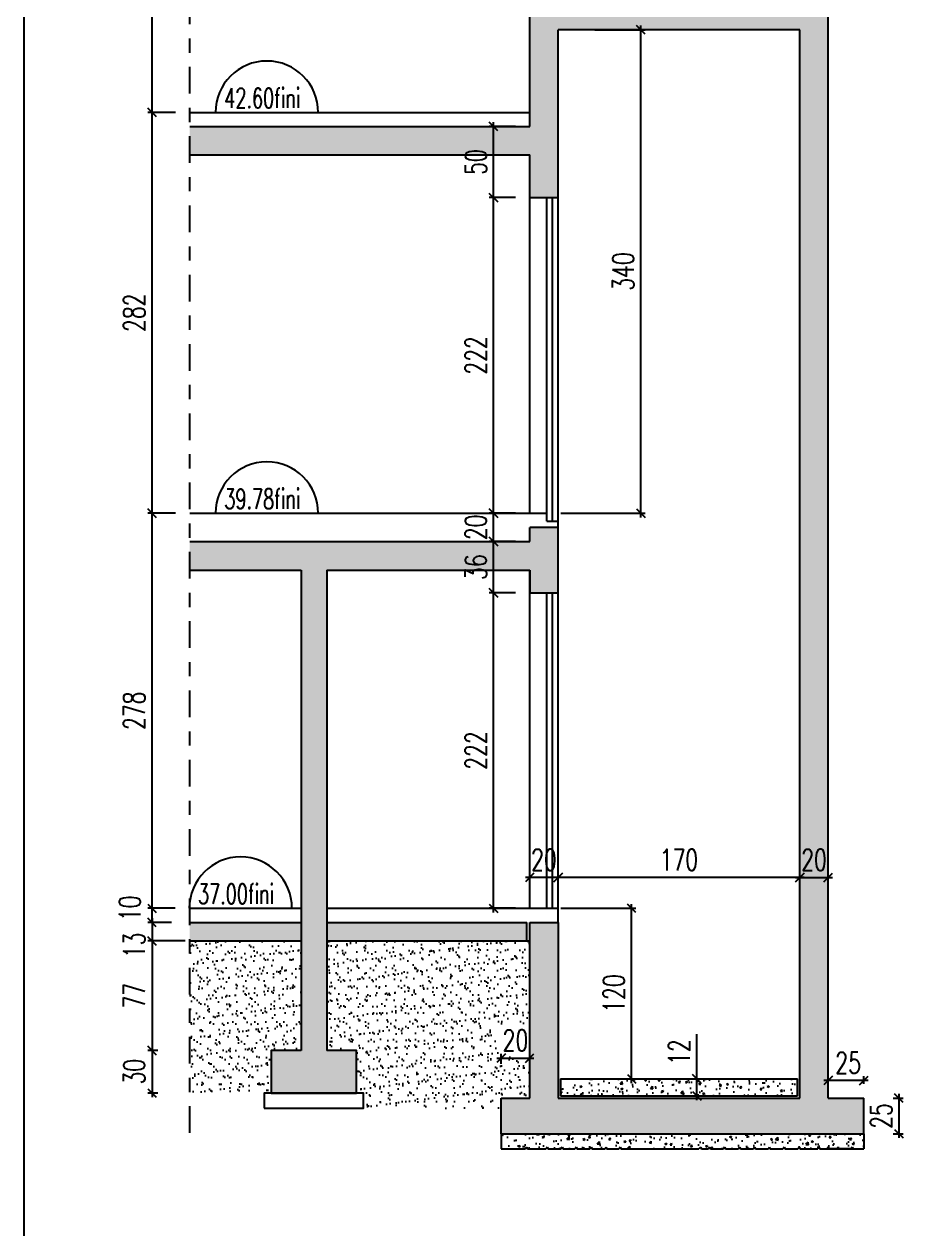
# Model space of a CAD drawing. Extents: x 308 to 787, y -199 to -146.
# Drawn here: x 307.85 to 314.08, y -169.16 to -160.69 of the extents above; entities that cross this region are included whole.
import ezdxf

# ---------------------------------------------------------------- set-up
doc = ezdxf.new("R2010")
doc.units = 0
doc.header["$LTSCALE"] = 0.5
doc.header["$MEASUREMENT"] = 0
doc.linetypes.add('AXES2', pattern=[1.125, 0.75, -0.125, 0.125, -0.125])
doc.linetypes.add('DISCONTINU2', pattern=[0.375, 0.25, -0.125])
doc.layers.get('DEFPOINTS').update_dxf_attribs({"linetype": 'CONTINUOUS'})
for name, color, linetype in [('AXES', 6, 'AXES2'), ('CADRE-CART', 7, 'CONTINUOUS'), ('COTATION', 7, 'CONTINUOUS'), ('HABILLAGE', 7, 'CONTINUOUS'), ('MURS', 3, 'CONTINUOUS'), ('POCHAGE', 254, 'CONTINUOUS')]:
    doc.layers.add(name, color=color, linetype=linetype)
doc.styles.add('ROMANS8', font='romans.shx', dxfattribs={"width": 0.7})
doc.dimstyles.new('COT50 cm', dxfattribs={"dimtxt": 0.15, "dimasz": 0.06, "dimexe": 0.03, "dimexo": 0.1, "dimgap": 0.05, "dimtad": 1, "dimdec": 0, "dimlfac": 100, "dimzin": 0, "dimdsep": 46, "dimtxsty": 'ROMANS8', "dimblk1": 'OBLIQUE', "dimblk2": 'OBLIQUE', "dimsah": 1, "dimcen": 0.03, "dimdle": 0.03, "dimclrt": 1, "dimadec": 0, "dimazin": 0, "dimtfac": 1, "dimtdec": 0, "dimtmove": 0, "dimatfit": 3, "dimfxl": 0, "dimtolj": 1, "dimtzin": 0, "dimlwd": -1, "dimlwe": -1, "dimarcsym": 0})
pattern_1 = [(50, (-44.04027, -40.44183), (0.143452037, -0.012550427), [0.015, -0.165]), (355, (-44.04027, -40.44183), (-0.027750267, 0.150438427), [0.012, -0.132]), (100.451444, (-44.02832, -40.44287), (0.11570177, 0.137888), [0.01274804, -0.14022842]), (46.1842, (-44.04027, -40.40183), (0.21344827, -0.03310386), [0.0225, -0.2475]), (96.635635, (-44.02249, -40.40459), (0.18693239, 0.19482372), [0.01912207, -0.21034275]), (351.184164, (-44.04027, -40.40183), (0.18693239, 0.19482372), [0.018, -0.198]), (21, (-44.02027, -40.41183), (0.11938141, -0.080523778), [0.015, -0.165]), (326, (-44.02027, -40.41183), (0.048663066, 0.14503001), [0.012, -0.132]), (71.451445, (-44.01033, -40.41854), (0.168044475, 0.06450623), [0.01274804, -0.14022842]), (37.5, (-44.040273, -40.44183), (0.002431971, 0.066578771), [0, -0.1304, 0, -0.134, 0, -0.1325]), (7.5, (-44.04027, -40.44183), (0.052613907, 0.078882342), [0, -0.0764, 0, -0.1274, 0, -0.0505]), (327.5, (-44.084873, -40.44183), (0.106764487, -0.004510974), [0, -0.05, 0, -0.156, 0, -0.207]), (317.5, (-44.10487, -40.44183), (0.116637234, 0.020020996), [0, -0.065, 0, -0.1036, 0, -0.147])]

# ---------------------------------------------------------------- blocks, each defined once
blk = doc.blocks.new('_Oblique')
at = {"layer": 'COTATION', "color": 0, "lineweight": -2}
blk.add_line((-0.5, -0.5), (0.5, 0.5), dxfattribs=at)
blk = doc.blocks.new('*D837')
at = {"layer": 'COTATION', "color": 0, "transparency": 16777216}
for p, q in [((313.9652, -168.2451), (314.0352, -168.2451)), ((314.0052, -168.2151), (314.0052, -168.5251)), ((313.9652, -168.4951), (314.0352, -168.4951))]:
    blk.add_line(p, q, dxfattribs=at)
at = {"layer": 'DEFPOINTS', "color": 0, "transparency": 16777216}
for p in [(313.759, -168.2451), (313.759, -168.4951), (314.0052, -168.4951)]:
    blk.add_point(p, dxfattribs=at)
at = {"layer": 'COTATION', "color": 0, "transparency": 16777216, "xscale": 0.06, "yscale": 0.06, "zscale": 0.06}
for p, rotation in [((314.0052, -168.2451), 90), ((314.0052, -168.4951), 270)]:
    blk.add_blockref('_Oblique', p, dxfattribs=dict(at, rotation=rotation))
at = {"layer": 'COTATION', "color": 1, "transparency": 16777216, "insert": (313.8802, -168.3701), "char_height": 0.15, "attachment_point": 5, "rotation": 90, "style": 'ROMANS8'}
blk.add_mtext('\\A1;25', dxfattribs=at)
blk = doc.blocks.new('*D838')
at = {"layer": 'COTATION', "color": 0, "transparency": 16777216}
for p, q in [((313.279, -166.693), (313.539, -166.693)), ((313.309, -166.733), (313.309, -166.663)), ((313.509, -166.733), (313.509, -166.663))]:
    blk.add_line(p, q, dxfattribs=at)
at = {"layer": 'DEFPOINTS', "color": 0, "transparency": 16777216}
for p in [(313.509, -166.693), (313.309, -166.8772), (313.509, -166.8772)]:
    blk.add_point(p, dxfattribs=at)
at = {"layer": 'COTATION', "color": 0, "transparency": 16777216, "xscale": 0.06, "yscale": 0.06, "zscale": 0.06, "rotation": 180}
blk.add_blockref('_Oblique', (313.309, -166.693), dxfattribs=at)
at = {"layer": 'COTATION', "color": 0, "transparency": 16777216, "xscale": 0.06, "yscale": 0.06, "zscale": 0.06}
blk.add_blockref('_Oblique', (313.509, -166.693), dxfattribs=at)
at = {"layer": 'COTATION', "color": 1, "transparency": 16777216, "insert": (313.409, -166.568), "char_height": 0.15, "attachment_point": 5, "style": 'ROMANS8'}
blk.add_mtext('\\A1;20', dxfattribs=at)
blk = doc.blocks.new('*D839')
at = {"layer": 'COTATION', "color": 0, "transparency": 16777216}
for p, q in [((313.509, -168.1451), (313.509, -168.0911)), ((313.759, -168.1451), (313.759, -168.0911)), ((313.789, -168.1211), (313.479, -168.1211))]:
    blk.add_line(p, q, dxfattribs=at)
at = {"layer": 'DEFPOINTS', "color": 0, "transparency": 16777216}
for p in [(313.509, -168.1211), (313.509, -168.2451), (313.759, -168.2451)]:
    blk.add_point(p, dxfattribs=at)
at = {"layer": 'COTATION', "color": 0, "transparency": 16777216, "xscale": 0.06, "yscale": 0.06, "zscale": 0.06, "rotation": 180}
blk.add_blockref('_Oblique', (313.509, -168.1211), dxfattribs=at)
at = {"layer": 'COTATION', "color": 0, "transparency": 16777216, "xscale": 0.06, "yscale": 0.06, "zscale": 0.06}
blk.add_blockref('_Oblique', (313.759, -168.1211), dxfattribs=at)
at = {"layer": 'COTATION', "color": 1, "transparency": 16777216, "insert": (313.649, -167.9961), "char_height": 0.15, "attachment_point": 5, "style": 'ROMANS8'}
blk.add_mtext('\\A1;25', dxfattribs=at)
blk = doc.blocks.new('*D840')
at = {"layer": 'COTATION', "color": 0, "transparency": 16777216}
for p, q in [((308.7529, -166.9091), (308.7529, -166.8491)), ((308.9164, -166.9091), (308.7229, -166.9091)), ((308.7529, -167.0091), (308.7529, -166.9091)), ((308.8896, -167.0091), (308.7229, -167.0091)), ((308.7529, -167.0091), (308.7529, -167.0691))]:
    blk.add_line(p, q, dxfattribs=at)
at = {"layer": 'DEFPOINTS', "color": 0, "transparency": 16777216}
for p in [(308.7529, -166.9091), (309.0164, -166.9091), (308.9896, -167.0091)]:
    blk.add_point(p, dxfattribs=at)
at = {"layer": 'COTATION', "color": 0, "transparency": 16777216, "xscale": 0.06, "yscale": 0.06, "zscale": 0.06}
for p, rotation in [((308.7529, -166.9091), 270), ((308.7529, -167.0091), 90)]:
    blk.add_blockref('_Oblique', p, dxfattribs=dict(at, rotation=rotation))
at = {"layer": 'COTATION', "color": 1, "transparency": 16777216, "insert": (308.5979, -166.9091), "char_height": 0.15, "attachment_point": 5, "rotation": 90, "style": 'ROMANS8'}
blk.add_mtext('\\A1;10', dxfattribs=at)
blk = doc.blocks.new('*D841')
at = {"layer": 'COTATION', "color": 0, "transparency": 16777216}
for p, q in [((312.5848, -168.1091), (312.5848, -167.7941)), ((312.5848, -168.1091), (312.6148, -168.1091)), ((312.5848, -168.2591), (312.5848, -168.1091)), ((312.5848, -168.2291), (312.6148, -168.2291))]:
    blk.add_line(p, q, dxfattribs=at)
at = {"layer": 'DEFPOINTS', "color": 0, "transparency": 16777216}
for p in [(312.5233, -168.1091), (312.5848, -168.1091), (312.5311, -168.2291)]:
    blk.add_point(p, dxfattribs=at)
at = {"layer": 'COTATION', "color": 0, "transparency": 16777216, "xscale": 0.06, "yscale": 0.06, "zscale": 0.06}
for p, rotation in [((312.5848, -168.1091), 90), ((312.5848, -168.2291), 270)]:
    blk.add_blockref('_Oblique', p, dxfattribs=dict(at, rotation=rotation))
at = {"layer": 'COTATION', "color": 1, "transparency": 16777216, "insert": (312.4598, -167.9216), "char_height": 0.15, "attachment_point": 5, "rotation": 90, "style": 'ROMANS8'}
blk.add_mtext('\\A1;12', dxfattribs=at)
blk = doc.blocks.new('*D842')
at = {"layer": 'COTATION', "color": 0, "transparency": 16777216}
for p, q in [((311.179, -167.9632), (311.439, -167.9632)), ((311.209, -168.0032), (311.209, -167.9332)), ((311.409, -168.0032), (311.409, -167.9332))]:
    blk.add_line(p, q, dxfattribs=at)
at = {"layer": 'DEFPOINTS', "color": 0, "transparency": 16777216}
for p in [(311.409, -167.9632), (311.209, -168.2451), (311.409, -168.2451)]:
    blk.add_point(p, dxfattribs=at)
at = {"layer": 'COTATION', "color": 0, "transparency": 16777216, "xscale": 0.06, "yscale": 0.06, "zscale": 0.06, "rotation": 180}
blk.add_blockref('_Oblique', (311.209, -167.9632), dxfattribs=at)
at = {"layer": 'COTATION', "color": 0, "transparency": 16777216, "xscale": 0.06, "yscale": 0.06, "zscale": 0.06}
blk.add_blockref('_Oblique', (311.409, -167.9632), dxfattribs=at)
at = {"layer": 'COTATION', "color": 1, "transparency": 16777216, "insert": (311.309, -167.8382), "char_height": 0.15, "attachment_point": 5, "style": 'ROMANS8'}
blk.add_mtext('\\A1;20', dxfattribs=at)
blk = doc.blocks.new('*D843')
at = {"layer": 'COTATION', "color": 0, "transparency": 16777216}
for p, q in [((313.339, -166.693), (311.579, -166.693)), ((311.609, -166.693), (311.609, -166.663)), ((313.309, -166.733), (313.309, -166.663))]:
    blk.add_line(p, q, dxfattribs=at)
at = {"layer": 'DEFPOINTS', "color": 0, "transparency": 16777216}
for p in [(311.609, -166.693), (311.609, -166.7614), (313.309, -166.8772)]:
    blk.add_point(p, dxfattribs=at)
at = {"layer": 'COTATION', "color": 0, "transparency": 16777216, "xscale": 0.06, "yscale": 0.06, "zscale": 0.06, "rotation": 180}
blk.add_blockref('_Oblique', (311.609, -166.693), dxfattribs=at)
at = {"layer": 'COTATION', "color": 0, "transparency": 16777216, "xscale": 0.06, "yscale": 0.06, "zscale": 0.06}
blk.add_blockref('_Oblique', (313.309, -166.693), dxfattribs=at)
at = {"layer": 'COTATION', "color": 1, "transparency": 16777216, "insert": (312.459, -166.568), "char_height": 0.15, "attachment_point": 5, "style": 'ROMANS8'}
blk.add_mtext('\\A1;170', dxfattribs=at)
blk = doc.blocks.new('*D844')
at = {"layer": 'COTATION', "color": 0, "transparency": 16777216}
for p, q in [((311.639, -166.693), (311.379, -166.693)), ((311.409, -166.7037), (311.409, -166.663)), ((311.609, -166.693), (311.609, -166.663))]:
    blk.add_line(p, q, dxfattribs=at)
at = {"layer": 'DEFPOINTS', "color": 0, "transparency": 16777216}
for p in [(311.409, -166.693), (311.409, -166.8037), (311.609, -166.7614)]:
    blk.add_point(p, dxfattribs=at)
at = {"layer": 'COTATION', "color": 0, "transparency": 16777216, "xscale": 0.06, "yscale": 0.06, "zscale": 0.06, "rotation": 180}
blk.add_blockref('_Oblique', (311.409, -166.693), dxfattribs=at)
at = {"layer": 'COTATION', "color": 0, "transparency": 16777216, "xscale": 0.06, "yscale": 0.06, "zscale": 0.06}
blk.add_blockref('_Oblique', (311.609, -166.693), dxfattribs=at)
at = {"layer": 'COTATION', "color": 1, "transparency": 16777216, "insert": (311.509, -166.568), "char_height": 0.15, "attachment_point": 5, "style": 'ROMANS8'}
blk.add_mtext('\\A1;20', dxfattribs=at)
blk = doc.blocks.new('*D845')
at = {"layer": 'COTATION', "color": 0, "transparency": 16777216}
for p, q in [((308.7529, -166.9791), (308.7529, -167.1691)), ((308.784, -167.0091), (308.7229, -167.0091)), ((308.9869, -167.1391), (308.7229, -167.1391))]:
    blk.add_line(p, q, dxfattribs=at)
at = {"layer": 'DEFPOINTS', "color": 0, "transparency": 16777216}
for p in [(308.884, -167.0091), (308.7529, -167.1391), (309.0869, -167.1391)]:
    blk.add_point(p, dxfattribs=at)
at = {"layer": 'COTATION', "color": 0, "transparency": 16777216, "xscale": 0.06, "yscale": 0.06, "zscale": 0.06}
for p, rotation in [((308.7529, -167.0091), 90), ((308.7529, -167.1391), 270)]:
    blk.add_blockref('_Oblique', p, dxfattribs=dict(at, rotation=rotation))
at = {"layer": 'COTATION', "color": 1, "transparency": 16777216, "insert": (308.6279, -167.1694), "char_height": 0.15, "attachment_point": 5, "rotation": 90, "style": 'ROMANS8'}
blk.add_mtext('\\A1;13', dxfattribs=at)
blk = doc.blocks.new('*D846')
at = {"layer": 'COTATION', "color": 0, "transparency": 16777216}
for p, q in [((312.1262, -168.1391), (312.1262, -166.8791)), ((311.629, -166.9091), (312.1562, -166.9091)), ((311.9152, -168.1091), (312.1562, -168.1091))]:
    blk.add_line(p, q, dxfattribs=at)
at = {"layer": 'DEFPOINTS', "color": 0, "transparency": 16777216}
for p in [(311.529, -166.9091), (312.1262, -166.9091), (311.8152, -168.1091)]:
    blk.add_point(p, dxfattribs=at)
at = {"layer": 'COTATION', "color": 0, "transparency": 16777216, "xscale": 0.06, "yscale": 0.06, "zscale": 0.06}
for p, rotation in [((312.1262, -166.9091), 90), ((312.1262, -168.1091), 270)]:
    blk.add_blockref('_Oblique', p, dxfattribs=dict(at, rotation=rotation))
at = {"layer": 'COTATION', "color": 1, "transparency": 16777216, "insert": (312.0012, -167.5091), "char_height": 0.15, "attachment_point": 5, "rotation": 90, "style": 'ROMANS8'}
blk.add_mtext('\\A1;120', dxfattribs=at)
blk = doc.blocks.new('*D847')
at = {"layer": 'COTATION', "color": 0, "transparency": 16777216}
for p, q in [((308.7929, -167.1391), (308.7229, -167.1391)), ((308.7529, -167.1091), (308.7529, -167.9391)), ((308.7529, -167.9091), (308.7229, -167.9091))]:
    blk.add_line(p, q, dxfattribs=at)
at = {"layer": 'DEFPOINTS', "color": 0, "transparency": 16777216}
for p in [(308.9369, -167.1391), (308.7529, -167.9091), (308.8439, -167.9091)]:
    blk.add_point(p, dxfattribs=at)
at = {"layer": 'COTATION', "color": 0, "transparency": 16777216, "xscale": 0.06, "yscale": 0.06, "zscale": 0.06}
for p, rotation in [((308.7529, -167.1391), 90), ((308.7529, -167.9091), 270)]:
    blk.add_blockref('_Oblique', p, dxfattribs=dict(at, rotation=rotation))
at = {"layer": 'COTATION', "color": 1, "transparency": 16777216, "insert": (308.6279, -167.5241), "char_height": 0.15, "attachment_point": 5, "rotation": 90, "style": 'ROMANS8'}
blk.add_mtext('\\A1;77', dxfattribs=at)
blk = doc.blocks.new('*D848')
at = {"layer": 'COTATION', "color": 0, "transparency": 16777216}
for p, q in [((308.7929, -167.9091), (308.7229, -167.9091)), ((308.7529, -167.8791), (308.7529, -168.2391)), ((308.7929, -168.2091), (308.7229, -168.2091))]:
    blk.add_line(p, q, dxfattribs=at)
at = {"layer": 'DEFPOINTS', "color": 0, "transparency": 16777216}
for p in [(309.9514, -167.9091), (308.7529, -168.2091), (309.4714, -168.2091)]:
    blk.add_point(p, dxfattribs=at)
at = {"layer": 'COTATION', "color": 0, "transparency": 16777216, "xscale": 0.06, "yscale": 0.06, "zscale": 0.06}
for p, rotation in [((308.7529, -167.9091), 90), ((308.7529, -168.2091), 270)]:
    blk.add_blockref('_Oblique', p, dxfattribs=dict(at, rotation=rotation))
at = {"layer": 'COTATION', "color": 1, "transparency": 16777216, "insert": (308.6279, -168.0591), "char_height": 0.15, "attachment_point": 5, "rotation": 90, "style": 'ROMANS8'}
blk.add_mtext('\\A1;30', dxfattribs=at)
blk = doc.blocks.new('*D927')
at = {"layer": 'COTATION', "color": 0, "transparency": 16777216}
for p, q in [((311.309, -164.6891), (311.1244, -164.6891)), ((311.1544, -166.9391), (311.1544, -164.6591)), ((311.309, -166.9091), (311.1244, -166.9091))]:
    blk.add_line(p, q, dxfattribs=at)
at = {"layer": 'DEFPOINTS', "color": 0, "transparency": 16777216}
for p in [(311.1544, -164.6891), (311.409, -164.6891), (311.409, -166.9091)]:
    blk.add_point(p, dxfattribs=at)
at = {"layer": 'COTATION', "color": 0, "transparency": 16777216, "xscale": 0.06, "yscale": 0.06, "zscale": 0.06}
for p, rotation in [((311.1544, -164.6891), 90), ((311.1544, -166.9091), 270)]:
    blk.add_blockref('_Oblique', p, dxfattribs=dict(at, rotation=rotation))
at = {"layer": 'COTATION', "color": 1, "transparency": 16777216, "insert": (311.0294, -165.7991), "char_height": 0.15, "attachment_point": 5, "rotation": 90, "style": 'ROMANS8'}
blk.add_mtext('\\A1;222', dxfattribs=at)
blk = doc.blocks.new('*D928')
at = {"layer": 'COTATION', "color": 0, "transparency": 16777216}
for p, q in [((311.309, -164.3291), (311.1244, -164.3291)), ((311.1544, -164.7191), (311.1544, -164.2991)), ((311.309, -164.6891), (311.1244, -164.6891))]:
    blk.add_line(p, q, dxfattribs=at)
at = {"layer": 'DEFPOINTS', "color": 0, "transparency": 16777216}
for p in [(311.1544, -164.3291), (311.409, -164.3291), (311.409, -164.6891)]:
    blk.add_point(p, dxfattribs=at)
at = {"layer": 'COTATION', "color": 0, "transparency": 16777216, "xscale": 0.06, "yscale": 0.06, "zscale": 0.06}
for p, rotation in [((311.1544, -164.3291), 90), ((311.1544, -164.6891), 270)]:
    blk.add_blockref('_Oblique', p, dxfattribs=dict(at, rotation=rotation))
at = {"layer": 'COTATION', "color": 1, "transparency": 16777216, "insert": (311.0294, -164.5091), "char_height": 0.15, "attachment_point": 5, "rotation": 90, "style": 'ROMANS8'}
blk.add_mtext('\\A1;36', dxfattribs=at)
blk = doc.blocks.new('*D929')
at = {"layer": 'COTATION', "color": 0, "transparency": 16777216}
for p, q in [((311.1544, -164.3591), (311.1544, -164.0991)), ((311.309, -164.1291), (311.1244, -164.1291)), ((311.309, -164.3291), (311.1244, -164.3291))]:
    blk.add_line(p, q, dxfattribs=at)
at = {"layer": 'DEFPOINTS', "color": 0, "transparency": 16777216}
for p in [(311.1544, -164.1291), (311.409, -164.1291), (311.409, -164.3291)]:
    blk.add_point(p, dxfattribs=at)
at = {"layer": 'COTATION', "color": 0, "transparency": 16777216, "xscale": 0.06, "yscale": 0.06, "zscale": 0.06}
for p, rotation in [((311.1544, -164.1291), 90), ((311.1544, -164.3291), 270)]:
    blk.add_blockref('_Oblique', p, dxfattribs=dict(at, rotation=rotation))
at = {"layer": 'COTATION', "color": 1, "transparency": 16777216, "insert": (311.0294, -164.2291), "char_height": 0.15, "attachment_point": 5, "rotation": 90, "style": 'ROMANS8'}
blk.add_mtext('\\A1;20', dxfattribs=at)
blk = doc.blocks.new('*D930')
at = {"layer": 'COTATION', "color": 0, "transparency": 16777216}
for p, q in [((308.7529, -166.9391), (308.7529, -164.0991)), ((308.9177, -164.1291), (308.7229, -164.1291)), ((308.8564, -166.9091), (308.7229, -166.9091))]:
    blk.add_line(p, q, dxfattribs=at)
at = {"layer": 'DEFPOINTS', "color": 0, "transparency": 16777216}
for p in [(308.7529, -164.1291), (309.0177, -164.1291), (308.9564, -166.9091)]:
    blk.add_point(p, dxfattribs=at)
at = {"layer": 'COTATION', "color": 0, "transparency": 16777216, "xscale": 0.06, "yscale": 0.06, "zscale": 0.06}
for p, rotation in [((308.7529, -164.1291), 90), ((308.7529, -166.9091), 270)]:
    blk.add_blockref('_Oblique', p, dxfattribs=dict(at, rotation=rotation))
at = {"layer": 'COTATION', "color": 1, "transparency": 16777216, "insert": (308.6279, -165.5191), "char_height": 0.15, "attachment_point": 5, "rotation": 90, "style": 'ROMANS8'}
blk.add_mtext('\\A1;278', dxfattribs=at)
blk = doc.blocks.new('*D931')
at = {"layer": 'COTATION', "color": 0, "transparency": 16777216}
for p, q in [((308.9177, -161.3091), (308.7229, -161.3091)), ((308.7529, -164.1591), (308.7529, -161.2791)), ((308.9177, -164.1291), (308.7229, -164.1291))]:
    blk.add_line(p, q, dxfattribs=at)
at = {"layer": 'DEFPOINTS', "color": 0, "transparency": 16777216}
for p in [(308.7529, -161.3091), (309.0177, -161.3091), (309.0177, -164.1291)]:
    blk.add_point(p, dxfattribs=at)
at = {"layer": 'COTATION', "color": 0, "transparency": 16777216, "xscale": 0.06, "yscale": 0.06, "zscale": 0.06}
for p, rotation in [((308.7529, -161.3091), 90), ((308.7529, -164.1291), 270)]:
    blk.add_blockref('_Oblique', p, dxfattribs=dict(at, rotation=rotation))
at = {"layer": 'COTATION', "color": 1, "transparency": 16777216, "insert": (308.6279, -162.7191), "char_height": 0.15, "attachment_point": 5, "rotation": 90, "style": 'ROMANS8'}
blk.add_mtext('\\A1;282', dxfattribs=at)
blk = doc.blocks.new('*D932')
at = {"layer": 'COTATION', "color": 0, "transparency": 16777216}
for p, q in [((308.9177, -158.8091), (308.7229, -158.8091)), ((308.7529, -161.3391), (308.7529, -158.7791)), ((308.9177, -161.3091), (308.7229, -161.3091))]:
    blk.add_line(p, q, dxfattribs=at)
at = {"layer": 'DEFPOINTS', "color": 0, "transparency": 16777216}
for p in [(308.7529, -158.8091), (309.0177, -158.8091), (309.0177, -161.3091)]:
    blk.add_point(p, dxfattribs=at)
at = {"layer": 'COTATION', "color": 0, "transparency": 16777216, "xscale": 0.06, "yscale": 0.06, "zscale": 0.06}
for p, rotation in [((308.7529, -158.8091), 90), ((308.7529, -161.3091), 270)]:
    blk.add_blockref('_Oblique', p, dxfattribs=dict(at, rotation=rotation))
at = {"layer": 'COTATION', "color": 1, "transparency": 16777216, "insert": (308.6279, -160.0591), "char_height": 0.15, "attachment_point": 5, "rotation": 90, "style": 'ROMANS8'}
blk.add_mtext('\\A1;250', dxfattribs=at)
blk = doc.blocks.new('*D936')
at = {"layer": 'COTATION', "color": 0, "transparency": 16777216}
for p, q in [((311.1544, -164.1591), (311.1544, -161.8791)), ((311.309, -161.9091), (311.1244, -161.9091)), ((311.309, -164.1291), (311.1244, -164.1291))]:
    blk.add_line(p, q, dxfattribs=at)
at = {"layer": 'DEFPOINTS', "color": 0, "transparency": 16777216}
for p in [(311.1544, -161.9091), (311.409, -161.9091), (311.409, -164.1291)]:
    blk.add_point(p, dxfattribs=at)
at = {"layer": 'COTATION', "color": 0, "transparency": 16777216, "xscale": 0.06, "yscale": 0.06, "zscale": 0.06}
for p, rotation in [((311.1544, -161.9091), 90), ((311.1544, -164.1291), 270)]:
    blk.add_blockref('_Oblique', p, dxfattribs=dict(at, rotation=rotation))
at = {"layer": 'COTATION', "color": 1, "transparency": 16777216, "insert": (311.0294, -163.0191), "char_height": 0.15, "attachment_point": 5, "rotation": 90, "style": 'ROMANS8'}
blk.add_mtext('\\A1;222', dxfattribs=at)
blk = doc.blocks.new('*D937')
at = {"layer": 'COTATION', "color": 0, "transparency": 16777216}
for p, q in [((311.1544, -161.9391), (311.1544, -161.3791)), ((311.309, -161.4091), (311.1244, -161.4091)), ((311.309, -161.9091), (311.1244, -161.9091))]:
    blk.add_line(p, q, dxfattribs=at)
at = {"layer": 'DEFPOINTS', "color": 0, "transparency": 16777216}
for p in [(311.1544, -161.4091), (311.409, -161.4091), (311.409, -161.9091)]:
    blk.add_point(p, dxfattribs=at)
at = {"layer": 'COTATION', "color": 0, "transparency": 16777216, "xscale": 0.06, "yscale": 0.06, "zscale": 0.06}
for p, rotation in [((311.1544, -161.4091), 90), ((311.1544, -161.9091), 270)]:
    blk.add_blockref('_Oblique', p, dxfattribs=dict(at, rotation=rotation))
at = {"layer": 'COTATION', "color": 1, "transparency": 16777216, "insert": (311.0294, -161.6591), "char_height": 0.15, "attachment_point": 5, "rotation": 90, "style": 'ROMANS8'}
blk.add_mtext('\\A1;50', dxfattribs=at)
blk = doc.blocks.new('*D1005')
at = {"layer": 'COTATION', "color": 0, "transparency": 16777216}
for p, q in [((312.191, -164.1591), (312.191, -160.6991)), ((311.8664, -160.7291), (312.221, -160.7291)), ((311.629, -164.1291), (312.221, -164.1291))]:
    blk.add_line(p, q, dxfattribs=at)
at = {"layer": 'DEFPOINTS', "color": 0, "transparency": 16777216}
for p in [(311.7664, -160.7291), (312.191, -160.7291), (311.529, -164.1291)]:
    blk.add_point(p, dxfattribs=at)
at = {"layer": 'COTATION', "color": 0, "transparency": 16777216, "xscale": 0.06, "yscale": 0.06, "zscale": 0.06}
for p, rotation in [((312.191, -160.7291), 90), ((312.191, -164.1291), 270)]:
    blk.add_blockref('_Oblique', p, dxfattribs=dict(at, rotation=rotation))
at = {"layer": 'COTATION', "color": 1, "transparency": 16777216, "insert": (312.066, -162.4291), "char_height": 0.15, "attachment_point": 5, "rotation": 90, "style": 'ROMANS8'}
blk.add_mtext('\\A1;340', dxfattribs=at)

msp = doc.modelspace()

# ---------------------------------------------------------------- hatches: boundary and pattern name
at = {"layer": 'HABILLAGE'}
h = msp.add_hatch(dxfattribs=at)
h.set_pattern_fill('AR-SAND', color=256, scale=0.05, style=0)
h.set_pattern_definition([(37.5, (-44.04027, -40.44183), (-0.003149668, 0.096341188), [0, -0.076, 0, -0.085, 0, -0.08125]), (7.5, (-44.04027, -40.44183), (0.088488835, 0.141107303), [0, -0.041, 0, -0.0685, 0, -0.02625]), (327.5, (-44.10177, -40.44183), (0.155707093, 0.000282953), [0, -0.025, 0, -0.09, 0, -0.1175]), (317.5, (-44.10177, -40.44183), (0.15030633, 0.04388378), [0, -0.0125, 0, -0.059, 0, -0.0675])])
h.paths.add_polyline_path([(311.1865, -167.9507), (311.409, -167.9507), (311.409, -167.7257), (311.1865, -167.7257)], flags=16)
h.paths.add_polyline_path([(309.9813, -167.1391), (309.9813, -167.9091), (310.1911, -167.9091), (310.1911, -168.2091), (310.2411, -168.2091), (310.2411, -168.3161), (311.209, -168.3159), (311.209, -168.2451), (311.409, -168.2451), (311.409, -167.1391)])
h.paths.add_polyline_path([(309.0177, -167.1391), (309.0177, -168.2087), (309.5911, -168.2091), (309.5911, -167.9091), (309.8008, -167.9091), (309.8008, -167.1391)])
h = msp.add_hatch(dxfattribs=at)
h.set_pattern_fill('AR-CONC', color=256, scale=0.02, style=0)
h.set_pattern_definition(pattern_1)
h.paths.add_polyline_path([(311.625, -168.1091), (311.625, -168.2291), (313.293, -168.2291), (313.293, -168.1091)])
h = msp.add_hatch(dxfattribs=at)
h.set_pattern_fill('AR-CONC', color=256, scale=0.02, style=0)
h.set_pattern_definition(pattern_1)
h.paths.add_polyline_path([(311.209, -168.4951), (311.209, -168.6021), (311.3801, -168.6021), (311.387, -168.5897), (311.394, -168.6021), (311.525, -168.6021), (311.532, -168.5897), (311.5389, -168.6021), (311.63, -168.6021), (311.6369, -168.5897), (311.6438, -168.6021), (311.729, -168.6021), (311.736, -168.5897), (311.7429, -168.6021), (311.834, -168.6021), (311.8409, -168.5897), (311.8478, -168.6021), (311.9389, -168.6021), (311.9458, -168.5897), (311.9528, -168.6021), (312.038, -168.6021), (312.0449, -168.5897), (312.0519, -168.6021), (312.5996, -168.6021), (312.6098, -168.5897), (312.6168, -168.6021), (312.6678, -168.6021), (312.6748, -168.5897), (312.6817, -168.6021), (312.7728, -168.6021), (312.7797, -168.5897), (312.7866, -168.6021), (312.8777, -168.6021), (312.8846, -168.5897), (312.8916, -168.6021), (312.9826, -168.6021), (312.9896, -168.5897), (312.9965, -168.6021), (313.0876, -168.6021), (313.0945, -168.5897), (313.1014, -168.6021), (313.1925, -168.6021), (313.1994, -168.5897), (313.2064, -168.6021), (313.2974, -168.6021), (313.3043, -168.5897), (313.3113, -168.6021), (313.4365, -168.6021), (313.4434, -168.5897), (313.4504, -168.6021), (313.5016, -168.6021), (313.5086, -168.5897), (313.5155, -168.6021), (313.6711, -168.6021), (313.678, -168.5897), (313.6849, -168.6021), (313.759, -168.6021), (313.759, -168.4951)])
at = {"layer": 'POCHAGE'}
h = msp.add_hatch(color=256, dxfattribs=at)
h.paths.add_polyline_path([(313.509, -157.813), (313.329, -157.813), (313.329, -158.6091), (309.0177, -158.6091), (309.0177, -158.8091), (311.409, -158.8091), (311.409, -161.4091), (309.0177, -161.4091), (309.0177, -161.6091), (311.409, -161.6091), (311.409, -161.9091), (311.609, -161.9091), (311.609, -160.7291), (313.309, -160.7291), (313.309, -168.2451), (311.609, -168.2451), (311.609, -167.0091), (311.409, -167.0091), (311.409, -168.2451), (311.209, -168.2451), (311.209, -168.4951), (313.759, -168.4951), (313.759, -168.2451), (313.509, -168.2451)])
h.paths.add_polyline_path([(313.309, -160.5291), (311.609, -160.5291), (311.609, -158.8091), (313.309, -158.8091)], flags=16)
h.paths.add_polyline_path([(313.2865, -166.6805), (313.5315, -166.6805), (313.5315, -166.4555), (313.2865, -166.4555)], flags=25)
h.paths.add_polyline_path([(313.2865, -159.1948), (313.5315, -159.1948), (313.5315, -158.9698), (313.2865, -158.9698)], flags=24)
h.paths.add_polyline_path([(311.1419, -161.7816), (311.1419, -161.5366), (310.9169, -161.5366), (310.9169, -161.7816)], flags=25)
h.paths.add_polyline_path([(313.304, -158.1732), (313.534, -158.1732), (313.534, -157.9482), (313.304, -157.9482)], flags=25)
h = msp.add_hatch(color=256, dxfattribs=at)
h.paths.add_polyline_path([(311.609, -164.2291), (311.409, -164.2291), (311.409, -164.3291), (309.0177, -164.3291), (309.0177, -164.5291), (309.8008, -164.5291), (309.8008, -167.9091), (309.5911, -167.9091), (309.5911, -168.2091), (310.1911, -168.2091), (310.1911, -167.9091), (309.9813, -167.9091), (309.9813, -164.5291), (311.409, -164.5291), (311.409, -164.6891), (311.609, -164.6891)])
h.paths.add_polyline_path([(311.1419, -164.6316), (311.1419, -164.3866), (310.9169, -164.3866), (310.9169, -164.6316)], flags=25)
for points in [[(309.8008, -167.0091), (309.0177, -167.0091), (309.0177, -167.1391), (309.8008, -167.1391)], [(311.389, -167.0091), (309.9813, -167.0091), (309.9813, -167.1391), (311.389, -167.1391)]]:
    msp.add_hatch(color=256, dxfattribs=at).paths.add_polyline_path(points)

# ---------------------------------------------------------------- linework, layer by layer
at = {"layer": 'AXES', "color": 6, "ltscale": 0.5}
msp.add_line((309.0177, -168.4896), (309.0177, -158.3537), dxfattribs=at)
at = {"layer": 'CADRE-CART', "color": 1}
msp.add_lwpolyline([(307.8533, -154.9648), (437.1328, -154.9648), (437.1328, -198.9648), (307.8533, -198.9648)], close=True, dxfattribs=at)
at = {"layer": 'COTATION', "color": 1}
msp.add_line((311.389, -167.1391), (311.409, -167.1391), dxfattribs=at)
at = {"layer": 'COTATION'}
msp.add_line((310.2411, -168.3161), (310.2411, -168.2091), dxfattribs=at)
at = {"layer": 'COTATION', "color": 0}
msp.add_lwpolyline([(309.5411, -168.3161), (310.2411, -168.3161), (310.2411, -168.2091), (309.5411, -168.2091)], close=True, dxfattribs=at)
at = {"layer": 'COTATION'}
for centre in [(309.5609, -161.3091), (309.5609, -164.1291), (309.3762, -166.9091)]:
    msp.add_arc(centre, 0.3611, 0, 180, dxfattribs=at)
at = {"layer": 'HABILLAGE', "ltscale": 2}
for p, q in [((309.0177, -161.3091), (311.409, -161.3091)), ((309.0177, -164.1291), (311.529, -164.1291)), ((311.529, -164.1851), (311.529, -164.1291)), ((311.529, -164.1851), (311.609, -164.1851)), ((309.0177, -166.9091), (309.8008, -166.9091)), ((309.9813, -166.9091), (311.609, -166.9091))]:
    msp.add_line(p, q, dxfattribs=at)
at = {"layer": 'HABILLAGE', "linetype": 'DISCONTINU2', "ltscale": 2}
for p, q in [((311.609, -164.2291), (311.609, -164.1851)), ((311.609, -167.0091), (311.609, -166.9091))]:
    msp.add_line(p, q, dxfattribs=at)
at = {"layer": 'HABILLAGE'}
for p, q in [((311.209, -168.4951), (311.209, -168.6021)), ((313.759, -168.4951), (313.759, -168.6021)), ((311.209, -168.6021), (311.3801, -168.6021)), ((311.387, -168.5897), (311.3801, -168.6021)), ((311.387, -168.5897), (311.394, -168.6021)), ((311.394, -168.6021), (311.525, -168.6021)), ((311.532, -168.5897), (311.525, -168.6021)), ((311.532, -168.5897), (311.5389, -168.6021)), ((311.5389, -168.6021), (311.63, -168.6021)), ((311.6369, -168.5897), (311.63, -168.6021)), ((311.6369, -168.5897), (311.6438, -168.6021)), ((311.6438, -168.6021), (311.729, -168.6021)), ((311.736, -168.5897), (311.729, -168.6021)), ((311.736, -168.5897), (311.7429, -168.6021)), ((311.7429, -168.6021), (311.834, -168.6021)), ((311.8409, -168.5897), (311.834, -168.6021)), ((311.8409, -168.5897), (311.8478, -168.6021)), ((311.8478, -168.6021), (311.9389, -168.6021)), ((311.9458, -168.5897), (311.9389, -168.6021)), ((311.9458, -168.5897), (311.9528, -168.6021)), ((311.9528, -168.6021), (312.038, -168.6021)), ((312.0449, -168.5897), (312.038, -168.6021)), ((312.0449, -168.5897), (312.0519, -168.6021)), ((312.0519, -168.6021), (312.5996, -168.6021)), ((312.6098, -168.5897), (312.5996, -168.6021)), ((312.6098, -168.5897), (312.6168, -168.6021)), ((312.6168, -168.6021), (312.6678, -168.6021)), ((312.6748, -168.5897), (312.6678, -168.6021)), ((312.6748, -168.5897), (312.6817, -168.6021)), ((312.6817, -168.6021), (312.7728, -168.6021)), ((312.7797, -168.5897), (312.7728, -168.6021)), ((312.7797, -168.5897), (312.7866, -168.6021)), ((312.7866, -168.6021), (312.8777, -168.6021)), ((312.8846, -168.5897), (312.8777, -168.6021)), ((312.8846, -168.5897), (312.8916, -168.6021)), ((312.8916, -168.6021), (312.9826, -168.6021)), ((312.9896, -168.5897), (312.9826, -168.6021)), ((312.9896, -168.5897), (312.9965, -168.6021)), ((312.9965, -168.6021), (313.0876, -168.6021)), ((313.0945, -168.5897), (313.0876, -168.6021)), ((313.0945, -168.5897), (313.1014, -168.6021)), ((313.1014, -168.6021), (313.1925, -168.6021)), ((313.1994, -168.5897), (313.1925, -168.6021)), ((313.1994, -168.5897), (313.2064, -168.6021)), ((313.2064, -168.6021), (313.2974, -168.6021)), ((313.3043, -168.5897), (313.2974, -168.6021)), ((313.3043, -168.5897), (313.3113, -168.6021)), ((313.3113, -168.6021), (313.4365, -168.6021)), ((313.4434, -168.5897), (313.4365, -168.6021)), ((313.4434, -168.5897), (313.4504, -168.6021)), ((313.4504, -168.6021), (313.6711, -168.6021)), ((313.5086, -168.5897), (313.5016, -168.6021)), ((313.6849, -168.6021), (313.5016, -168.6021)), ((313.5086, -168.5897), (313.5155, -168.6021)), ((313.5155, -168.6021), (313.759, -168.6021)), ((313.678, -168.5897), (313.6711, -168.6021)), ((313.678, -168.5897), (313.6849, -168.6021))]:
    msp.add_line(p, q, dxfattribs=at)
at = {"layer": 'MURS'}
for p, q in [((313.509, -168.2451), (313.509, -157.813)), ((311.409, -161.4091), (311.409, -158.8091)), ((311.609, -161.9091), (311.609, -160.7291)), ((313.309, -160.7291), (311.609, -160.7291)), ((313.309, -168.2451), (313.309, -160.7291)), ((309.0177, -161.4091), (311.409, -161.4091)), ((309.0177, -161.6091), (311.409, -161.6091)), ((311.409, -161.9091), (311.409, -161.6091)), ((311.409, -161.9091), (311.609, -161.9091)), ((311.409, -164.3291), (311.409, -164.2291)), ((311.609, -164.2291), (311.409, -164.2291)), ((311.609, -164.6891), (311.609, -164.2291)), ((309.0177, -164.3291), (311.409, -164.3291)), ((309.0177, -164.5291), (309.8008, -164.5291)), ((309.8008, -164.5291), (309.8008, -167.9091)), ((309.9813, -164.5291), (309.9813, -167.9091)), ((309.9813, -164.5291), (311.409, -164.5291)), ((311.409, -164.5291), (311.409, -164.6891)), ((311.409, -164.6891), (311.409, -164.5291)), ((311.409, -164.6891), (311.609, -164.6891)), ((309.0177, -167.0091), (309.8008, -167.0091)), ((309.9813, -167.0091), (311.389, -167.0091)), ((311.389, -167.1391), (311.389, -167.0091)), ((311.409, -168.2451), (311.409, -167.0091)), ((311.409, -167.0091), (311.609, -167.0091)), ((311.609, -167.0091), (311.609, -168.2451)), ((309.0177, -167.1391), (309.8008, -167.1391)), ((309.9813, -167.1391), (311.389, -167.1391)), ((311.625, -168.1091), (313.293, -168.1091)), ((311.625, -168.1091), (311.625, -168.2291)), ((313.293, -168.2291), (313.293, -168.1091)), ((311.209, -168.2451), (311.409, -168.2451)), ((311.209, -168.4951), (311.209, -168.2451)), ((311.609, -168.2451), (313.309, -168.2451)), ((311.625, -168.2291), (313.293, -168.2291)), ((313.509, -168.2451), (313.759, -168.2451)), ((313.759, -168.4951), (313.759, -168.2451)), ((311.209, -168.4951), (313.759, -168.4951))]:
    msp.add_line(p, q, dxfattribs=at)
at = {"layer": 'MURS', "color": 8}
for p, q in [((311.409, -164.1291), (311.409, -161.9091)), ((311.529, -164.1291), (311.529, -161.9091)), ((311.569, -164.1851), (311.569, -161.9091)), ((311.609, -164.1851), (311.609, -161.9091)), ((311.409, -166.9091), (311.409, -164.6891)), ((311.529, -166.9091), (311.529, -164.6891)), ((311.569, -166.9091), (311.569, -164.6891)), ((311.609, -166.9091), (311.609, -164.6891))]:
    msp.add_line(p, q, dxfattribs=at)
at = {"layer": 'MURS'}
msp.add_lwpolyline([(309.8008, -167.9091), (309.5911, -167.9091), (309.5911, -168.2091), (310.1911, -168.2091), (310.1911, -167.9091), (309.9813, -167.9091)], dxfattribs=at)

# ---------------------------------------------------------------- texts
at = {"layer": 'HABILLAGE', "color": 1, "style": 'ROMANS8', "width": 0.65}
for s, p in [('42.60fini', (309.2611, -161.2783)), ('39.78fini', (309.2611, -164.0983)), ('37.00fini', (309.0764, -166.8783))]:
    msp.add_text(s, height=0.14, dxfattribs=at).set_placement(p)

# ---------------------------------------------------------------- dimensions: what is measured, and where the dimension line sits
at = {"layer": 'COTATION', "color": 0}
for base, p1, p2, override, picture, middle in [((308.7529, -158.8091), (309.0177, -161.3091), (309.0177, -158.8091), {"dimtmove": 1}, '*D932', (308.6279, -160.0591)), ((312.191, -160.7291), (311.529, -164.1291), (311.7664, -160.7291), {"dimtmove": 1, "dimfxl": 10}, '*D1005', (312.066, -162.4291)), ((308.7529, -161.3091), (309.0177, -164.1291), (309.0177, -161.3091), {"dimtmove": 1}, '*D931', (308.6279, -162.7191)), ((311.1544, -161.4091), (311.409, -161.9091), (311.409, -161.4091), {"dimtmove": 1, "dimfxl": 10}, '*D937', (311.0294, -161.6591)), ((311.1544, -161.9091), (311.409, -164.1291), (311.409, -161.9091), {"dimtmove": 1, "dimfxl": 10}, '*D936', (311.0294, -163.0191)), ((311.1544, -164.3291), (311.409, -164.6891), (311.409, -164.3291), {"dimtmove": 1, "dimfxl": 10}, '*D928', (311.0294, -164.5091)), ((311.1544, -164.6891), (311.409, -166.9091), (311.409, -164.6891), {"dimfxl": 10}, '*D927', (311.0294, -165.7991))]:
    dim = msp.add_linear_dim(base=base, p1=p1, p2=p2, angle=90, dimstyle='COT50 cm', override=override, dxfattribs=at)
    dim.commit()
    dim.dimension.update_dxf_attribs({"geometry": picture, "text_midpoint": middle})
at = {"layer": 'COTATION'}
for base, p1, p2, override, picture, middle in [((308.7529, -164.1291), (308.9564, -166.9091), (309.0177, -164.1291), {"dimtmove": 1}, '*D930', (308.6279, -165.5191)), ((312.1262, -166.9091), (311.8152, -168.1091), (311.529, -166.9091), {"dimtmove": 1}, '*D846', (312.0012, -167.5091)), ((308.7529, -167.9091), (308.9369, -167.1391), (308.8439, -167.9091), {"dimtxt": 0.15, "dimtmove": 1, "dimfxl": 0.04, "dimfxlon": 1}, '*D847', (308.6279, -167.5241)), ((312.5848, -168.1091), (312.5311, -168.2291), (312.5233, -168.1091), {"dimtxt": 0.15, "dimfxl": 0.04, "dimfxlon": 1}, '*D841', (312.4598, -167.9216)), ((308.7529, -168.2091), (309.9514, -167.9091), (309.4714, -168.2091), {"dimtxt": 0.15, "dimtmove": 1, "dimfxl": 0.04, "dimfxlon": 1}, '*D848', (308.6279, -168.0591))]:
    dim = msp.add_linear_dim(base=base, p1=p1, p2=p2, angle=90, dimstyle='COT50 cm', override=override, dxfattribs=at)
    dim.commit()
    dim.dimension.update_dxf_attribs({"geometry": picture, "text_midpoint": middle})
at = {"layer": 'COTATION', "color": 0}
dim = msp.add_linear_dim(base=(311.1544, -164.1291), p1=(311.409, -164.3291), p2=(311.409, -164.1291), angle=90, dimstyle='COT50 cm', override={"dimtmove": 1, "dimfxl": 10}, dxfattribs=at)
dim.commit()
dim.dimension.update_dxf_attribs({"geometry": '*D929', "text_midpoint": (311.1544, -164.2291), "dimtype": 160})
at = {"layer": 'COTATION'}
for base, p1, p2, picture, middle in [((311.409, -166.693), (311.609, -166.7614), (311.409, -166.8037), '*D844', (311.509, -166.693)), ((313.509, -166.693), (313.309, -166.8772), (313.509, -166.8772), '*D838', (313.409, -166.693)), ((311.409, -167.9632), (311.209, -168.2451), (311.409, -168.2451), '*D842', (311.309, -167.9632)), ((313.509, -168.1211), (313.759, -168.2451), (313.509, -168.2451), '*D839', (313.649, -168.1211))]:
    dim = msp.add_linear_dim(base=base, p1=p1, p2=p2, dimstyle='COT50 cm', override={"dimtxt": 0.15, "dimfxl": 0.04, "dimfxlon": 1}, dxfattribs=at)
    dim.commit()
    dim.dimension.update_dxf_attribs({"geometry": picture, "text_midpoint": middle, "dimtype": 160})
dim = msp.add_linear_dim(base=(311.609, -166.693), p1=(313.309, -166.8772), p2=(311.609, -166.7614), dimstyle='COT50 cm', override={"dimtxt": 0.15, "dimfxl": 0.04, "dimfxlon": 1}, dxfattribs=at)
dim.commit()
dim.dimension.update_dxf_attribs({"geometry": '*D843', "text_midpoint": (312.459, -166.568)})
for base, p1, p2, override, picture, middle in [((308.7529, -166.9091), (308.9896, -167.0091), (309.0164, -166.9091), {"dimtmove": 1}, '*D840', (308.7229, -166.9091)), ((308.7529, -167.1391), (308.884, -167.0091), (309.0869, -167.1391), {"dimtmove": 1}, '*D845', (308.7529, -167.1694)), ((314.0052, -168.4951), (313.759, -168.2451), (313.759, -168.4951), {"dimtxt": 0.15, "dimfxl": 0.04, "dimfxlon": 1}, '*D837', (314.0052, -168.3701))]:
    dim = msp.add_linear_dim(base=base, p1=p1, p2=p2, angle=90, dimstyle='COT50 cm', override=override, dxfattribs=at)
    dim.commit()
    dim.dimension.update_dxf_attribs({"geometry": picture, "text_midpoint": middle, "dimtype": 160})

doc.saveas('drawing.dxf')
